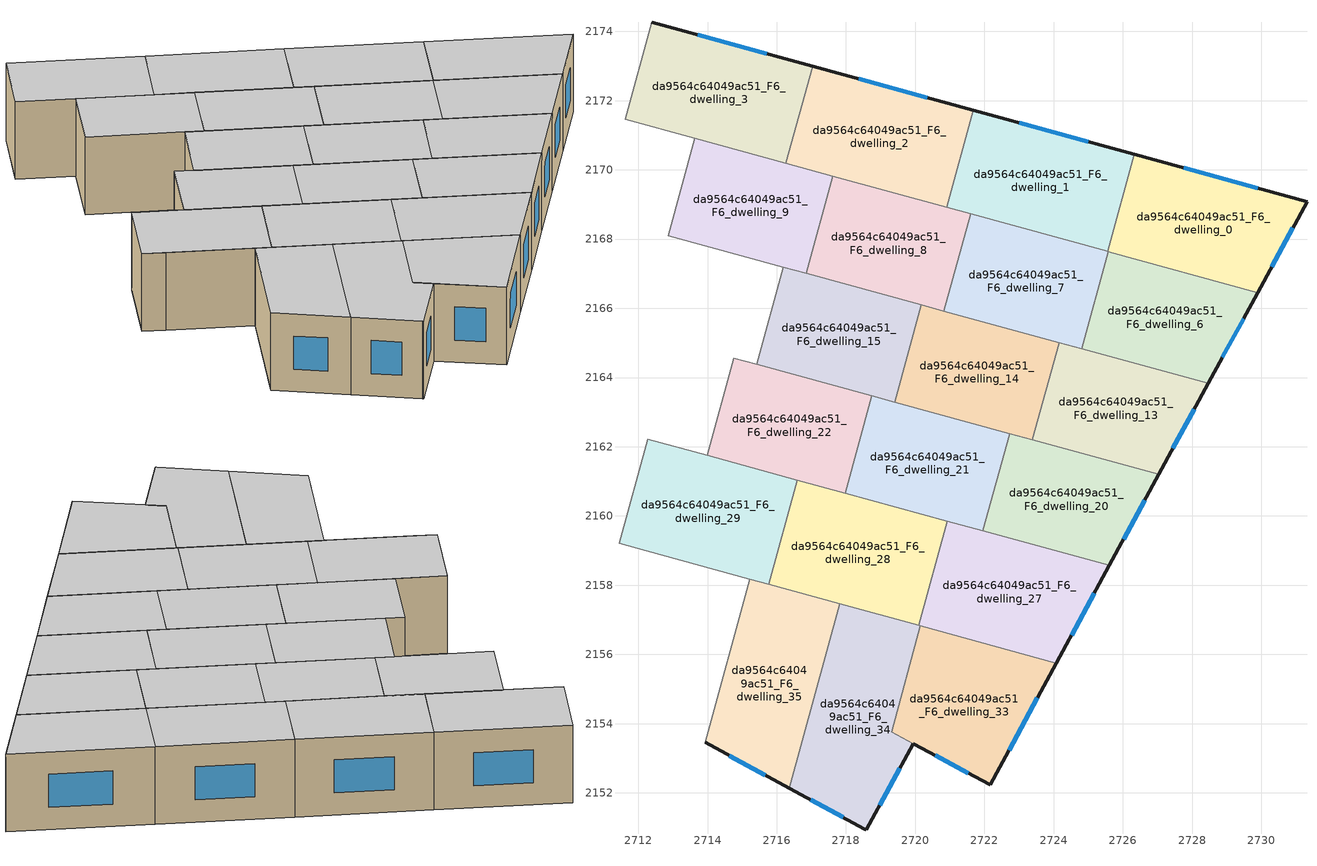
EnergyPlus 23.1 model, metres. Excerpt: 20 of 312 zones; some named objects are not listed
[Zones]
da9564c64049ac51_F6_dwelling_0
 floor to da9564c64049ac51_F5_dwelling_0 (EU_floor_Construction): 2731.32,2169.08 2729.9,2166.46 2725.57,2167.64 2726.34,2170.45 z18
 wall outside (EU_wall_Construction): 2729.9,2166.46 2731.32,2169.08 2726.34,2170.45 z18:21
 wall to da9564c64049ac51_F6_dwelling_1 (EU_wall_Construction): 2726.34,2170.45 2725.57,2167.64 z18:21
 wall to da9564c64049ac51_F6_dwelling_6 (EU_wall_Construction): 2725.58,2167.64 2729.9,2166.46 z18:21
 wall to da9564c64049ac51_F6_dwelling_7 (EU_wall_Construction): 2725.57,2167.64 2725.58,2167.64 z18:21
 window (EU_Window_Construction): 2730.3,2167.2 2730.91,2168.33 / 2729.9,2169.47 2727.76,2170.05 z18.86:20.14
 ceiling to da9564c64049ac51_F7_dwelling_0 (EU_floor_Construction): 2729.9,2166.46 2731.32,2169.08 2726.34,2170.45 2725.57,2167.64 z21
da9564c64049ac51_F6_dwelling_1
 floor to da9564c64049ac51_F5_dwelling_1 (EU_floor_Construction): 2726.34,2170.45 2725.57,2167.64 2720.91,2168.91 2721.68,2171.72 z18
 wall outside (EU_wall_Construction): 2726.34,2170.45 2721.68,2171.72 z18:21
 wall to da9564c64049ac51_F6_dwelling_2 (EU_wall_Construction): 2721.68,2171.72 2720.91,2168.91 z18:21
 wall to da9564c64049ac51_F6_dwelling_7 (EU_wall_Construction): 2721.6,2168.73 2725.57,2167.64 z18:21
 wall to da9564c64049ac51_F6_dwelling_8 (EU_wall_Construction): 2720.92,2168.91 2721.6,2168.73 z18:21
 window (EU_Window_Construction): 2725.01,2170.81 2723.01,2171.36 z18.86:20.14
 ceiling to da9564c64049ac51_F7_dwelling_1 (EU_floor_Construction): 2725.57,2167.64 2726.34,2170.45 2721.68,2171.72 2720.91,2168.91 z21
da9564c64049ac51_F6_dwelling_13
 floor to da9564c64049ac51_F5_dwelling_13 (EU_floor_Construction): 2728.47,2163.83 2727.04,2161.2 2723.39,2162.2 2724.16,2165.01 z18
 wall outside (EU_wall_Construction): 2727.04,2161.2 2728.47,2163.83 z18:21
 wall to da9564c64049ac51_F6_dwelling_14 (EU_wall_Construction): 2724.16,2165.01 2723.39,2162.2 z18:21
 wall to da9564c64049ac51_F6_dwelling_20 (EU_wall_Construction): 2723.39,2162.2 2727.04,2161.2 z18:21
 wall to da9564c64049ac51_F6_dwelling_6 (EU_wall_Construction): 2728.47,2163.83 2724.81,2164.83 z18:21
 wall to da9564c64049ac51_F6_dwelling_7 (EU_wall_Construction): 2724.81,2164.83 2724.16,2165.01 z18:21
 window (EU_Window_Construction): 2727.45,2161.95 2728.06,2163.08 z18.86:20.14
 ceiling to da9564c64049ac51_F7_dwelling_13 (EU_floor_Construction): 2727.04,2161.2 2728.47,2163.83 2724.16,2165.01 2723.39,2162.2 z21
da9564c64049ac51_F6_dwelling_14
 floor to da9564c64049ac51_F5_dwelling_14 (EU_floor_Construction): 2724.16,2165.01 2723.39,2162.2 2719.4,2163.29 2720.17,2166.1 z18
 wall to da9564c64049ac51_F6_dwelling_15 (EU_wall_Construction): 2720.17,2166.1 2719.4,2163.29 z18:21
 wall to da9564c64049ac51_F6_dwelling_21 (EU_wall_Construction): 2719.4,2163.29 2722.73,2162.38 z18:21
 wall to da9564c64049ac51_F6_dwelling_7 (EU_wall_Construction): 2724.16,2165.01 2720.83,2165.92 z18:21
 wall to da9564c64049ac51_F6_dwelling_20 (EU_wall_Construction): 2722.73,2162.38 2723.39,2162.2 z18:21
 wall to da9564c64049ac51_F6_dwelling_8 (EU_wall_Construction): 2720.83,2165.92 2720.17,2166.1 z18:21
 ceiling to da9564c64049ac51_F7_dwelling_14 (EU_floor_Construction): 2723.39,2162.2 2724.16,2165.01 2720.17,2166.1 2719.4,2163.29 z21
da9564c64049ac51_F6_dwelling_15
 floor to da9564c64049ac51_F5_dwelling_15 (EU_floor_Construction): 2720.17,2166.1 2719.4,2163.29 2715.42,2164.38 2716.19,2167.19 z18
 wall to da9564c64049ac51_F6_dwelling_16 (EU_wall_Construction): 2716.19,2167.19 2715.42,2164.38 z18:21
 wall to da9564c64049ac51_F6_dwelling_22 (EU_wall_Construction): 2715.42,2164.38 2718.74,2163.47 z18:21
 wall to da9564c64049ac51_F6_dwelling_8 (EU_wall_Construction): 2720.17,2166.1 2716.85,2167.01 z18:21
 wall to da9564c64049ac51_F6_dwelling_21 (EU_wall_Construction): 2718.74,2163.47 2719.4,2163.29 z18:21
 wall to da9564c64049ac51_F6_dwelling_9 (EU_wall_Construction): 2716.85,2167.01 2716.19,2167.19 z18:21
 ceiling to da9564c64049ac51_F7_dwelling_15 (EU_floor_Construction): 2719.4,2163.29 2720.17,2166.1 2716.19,2167.19 2715.42,2164.38 z21
da9564c64049ac51_F6_dwelling_2
 floor to da9564c64049ac51_F5_dwelling_2 (EU_floor_Construction): 2721.68,2171.72 2720.91,2168.91 2716.27,2170.19 2717.03,2173 z18
 wall outside (EU_wall_Construction): 2721.68,2171.72 2717.03,2173 z18:21
 wall to da9564c64049ac51_F6_dwelling_3 (EU_wall_Construction): 2717.03,2173 2716.27,2170.19 z18:21
 wall to da9564c64049ac51_F6_dwelling_8 (EU_wall_Construction): 2717.62,2169.82 2720.91,2168.91 z18:21
 wall to da9564c64049ac51_F6_dwelling_9 (EU_wall_Construction): 2716.27,2170.19 2717.62,2169.82 z18:21
 window (EU_Window_Construction): 2720.35,2172.09 2718.36,2172.63 z18.86:20.14
 ceiling to da9564c64049ac51_F7_dwelling_2 (EU_floor_Construction): 2720.91,2168.91 2721.68,2171.72 2717.03,2173 2716.27,2170.19 z21
da9564c64049ac51_F6_dwelling_20
 floor to da9564c64049ac51_F5_dwelling_20 (EU_floor_Construction): 2727.04,2161.2 2725.61,2158.57 2721.96,2159.57 2722.73,2162.38 z18
 wall outside (EU_wall_Construction): 2725.61,2158.57 2727.04,2161.2 z18:21
 wall to da9564c64049ac51_F6_dwelling_21 (EU_wall_Construction): 2722.73,2162.38 2721.96,2159.57 z18:21
 wall to da9564c64049ac51_F6_dwelling_27 (EU_wall_Construction): 2721.96,2159.57 2725.61,2158.57 z18:21
 window (EU_Window_Construction): 2726.02,2159.32 2726.63,2160.45 z18.86:20.14
 ceiling to da9564c64049ac51_F7_dwelling_20 (EU_floor_Construction): 2725.61,2158.57 2727.04,2161.2 2722.73,2162.38 2721.96,2159.57 z21
da9564c64049ac51_F6_dwelling_21
 floor to da9564c64049ac51_F5_dwelling_21 (EU_floor_Construction): 2722.73,2162.38 2721.96,2159.57 2717.97,2160.66 2718.74,2163.47 z18
 wall to da9564c64049ac51_F6_dwelling_22 (EU_wall_Construction): 2718.74,2163.47 2717.97,2160.66 z18:21
 wall to da9564c64049ac51_F6_dwelling_28 (EU_wall_Construction): 2717.97,2160.66 2720.93,2159.85 z18:21
 wall to da9564c64049ac51_F6_dwelling_27 (EU_wall_Construction): 2720.93,2159.85 2721.96,2159.57 z18:21
 ceiling to da9564c64049ac51_F7_dwelling_21 (EU_floor_Construction): 2721.96,2159.57 2722.73,2162.38 2718.74,2163.47 2717.97,2160.66 z21
da9564c64049ac51_F6_dwelling_22
 floor to da9564c64049ac51_F5_dwelling_22 (EU_floor_Construction): 2718.74,2163.47 2717.97,2160.66 2713.99,2161.75 2714.76,2164.56 z18
 wall to da9564c64049ac51_F6_dwelling_23 (EU_wall_Construction): 2714.76,2164.56 2713.99,2161.75 z18:21
 wall to da9564c64049ac51_F6_dwelling_29 (EU_wall_Construction): 2713.99,2161.75 2716.6,2161.04 z18:21
 wall to da9564c64049ac51_F6_dwelling_16 (EU_wall_Construction): 2715.42,2164.38 2714.76,2164.56 z18:21
 wall to da9564c64049ac51_F6_dwelling_28 (EU_wall_Construction): 2716.6,2161.04 2717.98,2160.66 z18:21
 ceiling to da9564c64049ac51_F7_dwelling_22 (EU_floor_Construction): 2717.97,2160.66 2718.74,2163.47 2714.76,2164.56 2713.99,2161.75 z21
da9564c64049ac51_F6_dwelling_27
 floor to da9564c64049ac51_F5_dwelling_27 (EU_floor_Construction): 2725.61,2158.57 2724.08,2155.75 2720.1,2156.84 2720.93,2159.85 z18
 wall outside (EU_wall_Construction): 2724.08,2155.75 2725.61,2158.57 z18:21
 wall to da9564c64049ac51_F6_dwelling_28 (EU_wall_Construction): 2720.93,2159.85 2720.1,2156.84 z18:21
 wall to da9564c64049ac51_F6_dwelling_33 (EU_wall_Construction): 2720.15,2156.82 2724.08,2155.75 z18:21
 wall to da9564c64049ac51_F6_dwelling_34 (EU_wall_Construction): 2720.1,2156.84 2720.15,2156.82 z18:21
 window (EU_Window_Construction): 2724.52,2156.55 2725.17,2157.76 z18.86:20.14
 ceiling to da9564c64049ac51_F7_dwelling_27 (EU_floor_Construction): 2724.08,2155.75 2725.61,2158.57 2720.93,2159.85 2720.1,2156.84 z21
da9564c64049ac51_F6_dwelling_28
 floor to da9564c64049ac51_F5_dwelling_28 (EU_floor_Construction): 2720.93,2159.85 2720.1,2156.84 2715.77,2158.02 2716.6,2161.04 z18
 wall to da9564c64049ac51_F6_dwelling_29 (EU_wall_Construction): 2716.6,2161.04 2715.77,2158.02 z18:21
 wall to da9564c64049ac51_F6_dwelling_34 (EU_wall_Construction): 2717.82,2157.46 2720.1,2156.84 z18:21
 wall to da9564c64049ac51_F6_dwelling_35 (EU_wall_Construction): 2715.77,2158.02 2717.82,2157.46 z18:21
 ceiling to da9564c64049ac51_F7_dwelling_28 (EU_floor_Construction): 2720.1,2156.84 2720.93,2159.85 2716.6,2161.04 2715.77,2158.02 z21
da9564c64049ac51_F6_dwelling_29
 floor to da9564c64049ac51_F5_dwelling_29 (EU_floor_Construction): 2716.6,2161.04 2715.77,2158.02 2711.44,2159.21 2712.27,2162.22 z18
 wall to da9564c64049ac51_F6_dwelling_30 (EU_wall_Construction): 2712.27,2162.22 2711.44,2159.21 z18:21
 wall to da9564c64049ac51_F6_dwelling_36 (EU_wall_Construction): 2712.23,2158.99 2715.22,2158.17 z18:21
 wall to da9564c64049ac51_F6_dwelling_23 (EU_wall_Construction): 2713.99,2161.75 2712.27,2162.22 z18:21
 wall to da9564c64049ac51_F6_dwelling_37 (EU_wall_Construction): 2711.44,2159.21 2712.23,2158.99 z18:21
 wall to da9564c64049ac51_F6_dwelling_35 (EU_wall_Construction): 2715.22,2158.17 2715.77,2158.02 z18:21
 ceiling to da9564c64049ac51_F7_dwelling_29 (EU_floor_Construction): 2715.77,2158.02 2716.6,2161.04 2712.27,2162.22 2711.44,2159.21 z21
da9564c64049ac51_F6_dwelling_3
 floor to da9564c64049ac51_F5_dwelling_3 (EU_floor_Construction): 2717.03,2173 2716.27,2170.19 2711.62,2171.46 2712.39,2174.27 z18
 wall outside (EU_wall_Construction): 2717.03,2173 2712.39,2174.27 z18:21
 wall to da9564c64049ac51_F6_dwelling_4 (EU_wall_Construction): 2712.39,2174.27 2711.62,2171.46 z18:21
 wall to da9564c64049ac51_F6_dwelling_10 (EU_wall_Construction): 2711.62,2171.46 2713.63,2170.91 z18:21
 wall to da9564c64049ac51_F6_dwelling_9 (EU_wall_Construction): 2713.63,2170.91 2716.27,2170.19 z18:21
 window (EU_Window_Construction): 2715.71,2173.36 2713.72,2173.91 z18.86:20.14
 ceiling to da9564c64049ac51_F7_dwelling_3 (EU_floor_Construction): 2716.27,2170.19 2717.03,2173 2712.39,2174.27 2711.62,2171.46 z21
da9564c64049ac51_F6_dwelling_33
 floor to da9564c64049ac51_F5_dwelling_33 (EU_floor_Construction): 2724.08,2155.75 2722.17,2152.23 2719.31,2153.76 2720.15,2156.82 z18
 wall outside (EU_wall_Construction): 2719.95,2153.42 2722.17,2152.23 2724.08,2155.75 z18:21
 wall to da9564c64049ac51_F6_dwelling_34 (EU_wall_Construction): 2719.31,2153.76 2719.95,2153.42 / 2720.15,2156.82 2719.32,2153.77 z18:21
 window (EU_Window_Construction): 2722.71,2153.24 2723.53,2154.74 / 2720.58,2153.08 2721.53,2152.57 z18.86:20.14
 ceiling to da9564c64049ac51_F7_dwelling_33 (EU_floor_Construction): 2722.17,2152.23 2724.08,2155.75 2720.15,2156.82 2719.31,2153.76 z21
da9564c64049ac51_F6_dwelling_34
 floor to da9564c64049ac51_F5_dwelling_34 (EU_floor_Construction): 2720.15,2156.82 2719.31,2153.76 2719.95,2153.42 2718.59,2150.93 2718.54,2150.95 2716.36,2152.14 2717.82,2157.46 z18
 wall outside (EU_wall_Construction): 2716.36,2152.14 2718.54,2150.95 2718.59,2150.93 2719.95,2153.42 z18:21
 wall to da9564c64049ac51_F6_dwelling_35 (EU_wall_Construction): 2717.82,2157.46 2716.36,2152.14 z18:21
 window (EU_Window_Construction): 2716.99,2151.8 2717.92,2151.29 / 2718.97,2151.64 2719.56,2152.71 z18.86:20.14
 ceiling to da9564c64049ac51_F7_dwelling_34 (EU_floor_Construction): 2718.59,2150.93 2719.95,2153.42 2719.31,2153.76 2720.15,2156.82 2717.82,2157.46 2716.36,2152.14 2718.54,2150.95 z21
da9564c64049ac51_F6_dwelling_35
 floor to da9564c64049ac51_F5_dwelling_35 (EU_floor_Construction): 2717.82,2157.46 2716.36,2152.14 2713.93,2153.46 2715.22,2158.17 z18
 wall outside (EU_wall_Construction): 2713.93,2153.46 2716.36,2152.14 z18:21
 wall to da9564c64049ac51_F6_dwelling_36 (EU_wall_Construction): 2715.22,2158.17 2713.93,2153.46 z18:21
 window (EU_Window_Construction): 2714.63,2153.08 2715.67,2152.51 z18.86:20.14
 ceiling to da9564c64049ac51_F7_dwelling_35 (EU_floor_Construction): 2716.36,2152.14 2717.82,2157.46 2715.22,2158.17 2713.93,2153.46 z21
da9564c64049ac51_F6_dwelling_6
 floor to da9564c64049ac51_F5_dwelling_6 (EU_floor_Construction): 2729.9,2166.46 2728.47,2163.83 2724.81,2164.83 2725.58,2167.64 z18
 wall outside (EU_wall_Construction): 2728.47,2163.83 2729.9,2166.46 z18:21
 wall to da9564c64049ac51_F6_dwelling_7 (EU_wall_Construction): 2725.58,2167.64 2724.81,2164.83 z18:21
 window (EU_Window_Construction): 2728.88,2164.58 2729.49,2165.7 z18.86:20.14
 ceiling to da9564c64049ac51_F7_dwelling_6 (EU_floor_Construction): 2728.47,2163.83 2729.9,2166.46 2725.58,2167.64 2724.81,2164.83 z21
da9564c64049ac51_F6_dwelling_7
 floor to da9564c64049ac51_F5_dwelling_7 (EU_floor_Construction): 2725.58,2167.64 2724.81,2164.83 2720.83,2165.92 2721.6,2168.73 z18
 wall to da9564c64049ac51_F6_dwelling_8 (EU_wall_Construction): 2721.6,2168.73 2720.83,2165.92 z18:21
 ceiling to da9564c64049ac51_F7_dwelling_7 (EU_floor_Construction): 2724.81,2164.83 2725.58,2167.64 2721.6,2168.73 2720.83,2165.92 z21
da9564c64049ac51_F6_dwelling_8
 floor to da9564c64049ac51_F5_dwelling_8 (EU_floor_Construction): 2721.6,2168.73 2720.83,2165.92 2716.85,2167.01 2717.62,2169.82 z18
 wall to da9564c64049ac51_F6_dwelling_9 (EU_wall_Construction): 2717.62,2169.82 2716.85,2167.01 z18:21
 ceiling to da9564c64049ac51_F7_dwelling_8 (EU_floor_Construction): 2720.83,2165.92 2721.6,2168.73 2717.62,2169.82 2716.85,2167.01 z21
da9564c64049ac51_F6_dwelling_9
 floor to da9564c64049ac51_F5_dwelling_9 (EU_floor_Construction): 2717.62,2169.82 2716.85,2167.01 2712.86,2168.1 2713.63,2170.91 z18
 wall to da9564c64049ac51_F6_dwelling_10 (EU_wall_Construction): 2713.63,2170.91 2712.86,2168.1 z18:21
 wall to da9564c64049ac51_F6_dwelling_16 (EU_wall_Construction): 2712.86,2168.1 2716.19,2167.19 z18:21
 ceiling to da9564c64049ac51_F7_dwelling_9 (EU_floor_Construction): 2716.85,2167.01 2717.62,2169.82 2713.63,2170.91 2712.86,2168.1 z21
[Building]
EU S2 Campaign: North Axis=0; Terrain=City; Solar Distribution=FullExterior
[Site:Location]
Helsinki-Vantaa.AP: Latitude=60.317; Longitude=24.963; Time Zone=2; Elevation=54.6
[SizingPeriod:WeatherFileDays]
AnnualSizingPeriod: Begin Month=1; Begin Day of Month=1; End Month=12; End Day of Month=31; Day of Week for Start Day=Monday; Use Weather File Daylight Saving Period=No; Use Weather File Rain and Snow Indicators=No
[MATERIAL]
EU_InternalMass_Material: Roughness=MediumRough; Thickness=0.1; Conductivity=1; Density=1800; Specific Heat=900; Thermal Absorptance=0.9; Solar Absorptance=0.7; Visible Absorptance=0.7
[MATERIAL:NOMASS] Roughness=MediumRough; Thermal Absorptance=0.9; Solar Absorptance=0.7; Visible Absorptance=0.7
Name | Thermal Resistance
EU_wall_NoMass | 5.91765
EU_floor_NoMass | 6.2875
[WINDOWMATERIAL:SIMPLEGLAZINGSYSTEM]
EU_Window_SimpleGlazing: UFactor=0.994035; Solar Heat Gain Coefficient=0.7; Visible Transmittance=0.7
[CONSTRUCTION]
EU_wall_Construction: EU_wall_NoMass
EU_floor_Construction: EU_floor_NoMass
EU_Window_Construction: EU_Window_SimpleGlazing
EU_InternalMass_Construction: EU_InternalMass_Material
[ZONE] Type=1; Multiplier=1; Ceiling Height=autocalculate; Floor Area=autocalculate; Part of Total Floor Area=Yes
Name | Volume
da9564c64049ac51_F6_dwelling_0; da9564c64049ac51_F6_dwelling_29 | 42.09375
da9564c64049ac51_F6_dwelling_1 | 42.0894
da9564c64049ac51_F6_dwelling_13 | 36.0894
da9564c64049ac51_F6_dwelling_14; da9564c64049ac51_F6_dwelling_20 | 36.0798
da9564c64049ac51_F6_dwelling_15 | 36.0864
da9564c64049ac51_F6_dwelling_2 | 42.0967
da9564c64049ac51_F6_dwelling_21; da9564c64049ac51_F6_dwelling_8 | 36.0791
da9564c64049ac51_F6_dwelling_22; da9564c64049ac51_F6_dwelling_9 | 36.082
da9564c64049ac51_F6_dwelling_27; da9564c64049ac51_F6_dwelling_3 | 42.0923
da9564c64049ac51_F6_dwelling_28 | 42.0842
da9564c64049ac51_F6_dwelling_33 | 38.8315
da9564c64049ac51_F6_dwelling_34 | 45.3457
da9564c64049ac51_F6_dwelling_35 | 42.0813
da9564c64049ac51_F6_dwelling_6 | 36.085
da9564c64049ac51_F6_dwelling_7 | 36.0828
[INTERNALMASS] Construction=EU_InternalMass_Construction
Name | Zone or ZoneList | Surface Area
da9564c64049ac51_F6_dwelling_0_EU_InternalMass | da9564c64049ac51_F6_dwelling_0 | 14.0312
da9564c64049ac51_F6_dwelling_1_EU_InternalMass | da9564c64049ac51_F6_dwelling_1 | 14.03
da9564c64049ac51_F6_dwelling_2_EU_InternalMass | da9564c64049ac51_F6_dwelling_2 | 14.0321
da9564c64049ac51_F6_dwelling_3_EU_InternalMass | da9564c64049ac51_F6_dwelling_3 | 14.0306
da9564c64049ac51_F6_dwelling_6_EU_InternalMass | da9564c64049ac51_F6_dwelling_6 | 12.0285
da9564c64049ac51_F6_dwelling_7_EU_InternalMass | da9564c64049ac51_F6_dwelling_7 | 12.0272
da9564c64049ac51_F6_dwelling_8_EU_InternalMass | da9564c64049ac51_F6_dwelling_8 | 12.0265
da9564c64049ac51_F6_dwelling_9_EU_InternalMass | da9564c64049ac51_F6_dwelling_9 | 12.0272
da9564c64049ac51_F6_dwelling_13_EU_InternalMass | da9564c64049ac51_F6_dwelling_13 | 12.0296
da9564c64049ac51_F6_dwelling_14_EU_InternalMass | da9564c64049ac51_F6_dwelling_14 | 12.0265
da9564c64049ac51_F6_dwelling_15_EU_InternalMass | da9564c64049ac51_F6_dwelling_15 | 12.0288
da9564c64049ac51_F6_dwelling_20_EU_InternalMass | da9564c64049ac51_F6_dwelling_20 | 12.0271
da9564c64049ac51_F6_dwelling_21_EU_InternalMass | da9564c64049ac51_F6_dwelling_21 | 12.0265
da9564c64049ac51_F6_dwelling_22_EU_InternalMass | da9564c64049ac51_F6_dwelling_22 | 12.0272
da9564c64049ac51_F6_dwelling_27_EU_InternalMass | da9564c64049ac51_F6_dwelling_27 | 14.0305
da9564c64049ac51_F6_dwelling_28_EU_InternalMass | da9564c64049ac51_F6_dwelling_28 | 14.0282
da9564c64049ac51_F6_dwelling_29_EU_InternalMass | da9564c64049ac51_F6_dwelling_29 | 14.0312
da9564c64049ac51_F6_dwelling_33_EU_InternalMass | da9564c64049ac51_F6_dwelling_33 | 12.9421
da9564c64049ac51_F6_dwelling_34_EU_InternalMass | da9564c64049ac51_F6_dwelling_34 | 15.1153
da9564c64049ac51_F6_dwelling_35_EU_InternalMass | da9564c64049ac51_F6_dwelling_35 | 14.0273
[OTHEREQUIPMENT] Fuel Type=Electricity; Design Level Calculation Method=Watts/Area; Power per Zone Floor Area=1; Fraction Latent=0; Fraction Radiant=0; Fraction Lost=0; Carbon Dioxide Generation Rate=0; EndUse Subcategory=EU_Step8_InternalGains
Name | Zone or ZoneList or Space or SpaceList | Schedule
EU_Step8_InternalGain_da9564c64049ac51_F6_dwelling_0_f000 | da9564c64049ac51_F6_dwelling_0 | EU_Step8_GainSchedule_da9564c64049ac51_F6_dwelling_0_f000
EU_Step8_InternalGain_da9564c64049ac51_F6_dwelling_1_f000 | da9564c64049ac51_F6_dwelling_1 | EU_Step8_GainSchedule_da9564c64049ac51_F6_dwelling_1_f000
EU_Step8_InternalGain_da9564c64049ac51_F6_dwelling_2_f000 | da9564c64049ac51_F6_dwelling_2 | EU_Step8_GainSchedule_da9564c64049ac51_F6_dwelling_2_f000
EU_Step8_InternalGain_da9564c64049ac51_F6_dwelling_3_f000 | da9564c64049ac51_F6_dwelling_3 | EU_Step8_GainSchedule_da9564c64049ac51_F6_dwelling_3_f000
EU_Step8_InternalGain_da9564c64049ac51_F6_dwelling_6_f000 | da9564c64049ac51_F6_dwelling_6 | EU_Step8_GainSchedule_da9564c64049ac51_F6_dwelling_6_f000
EU_Step8_InternalGain_da9564c64049ac51_F6_dwelling_7_f000 | da9564c64049ac51_F6_dwelling_7 | EU_Step8_GainSchedule_da9564c64049ac51_F6_dwelling_7_f000
EU_Step8_InternalGain_da9564c64049ac51_F6_dwelling_8_f000 | da9564c64049ac51_F6_dwelling_8 | EU_Step8_GainSchedule_da9564c64049ac51_F6_dwelling_8_f000
EU_Step8_InternalGain_da9564c64049ac51_F6_dwelling_9_f000 | da9564c64049ac51_F6_dwelling_9 | EU_Step8_GainSchedule_da9564c64049ac51_F6_dwelling_9_f000
EU_Step8_InternalGain_da9564c64049ac51_F6_dwelling_13_f000 | da9564c64049ac51_F6_dwelling_13 | EU_Step8_GainSchedule_da9564c64049ac51_F6_dwelling_13_f000
EU_Step8_InternalGain_da9564c64049ac51_F6_dwelling_14_f000 | da9564c64049ac51_F6_dwelling_14 | EU_Step8_GainSchedule_da9564c64049ac51_F6_dwelling_14_f000
EU_Step8_InternalGain_da9564c64049ac51_F6_dwelling_15_f000 | da9564c64049ac51_F6_dwelling_15 | EU_Step8_GainSchedule_da9564c64049ac51_F6_dwelling_15_f000
EU_Step8_InternalGain_da9564c64049ac51_F6_dwelling_20_f000 | da9564c64049ac51_F6_dwelling_20 | EU_Step8_GainSchedule_da9564c64049ac51_F6_dwelling_20_f000
EU_Step8_InternalGain_da9564c64049ac51_F6_dwelling_21_f000 | da9564c64049ac51_F6_dwelling_21 | EU_Step8_GainSchedule_da9564c64049ac51_F6_dwelling_21_f000
EU_Step8_InternalGain_da9564c64049ac51_F6_dwelling_22_f000 | da9564c64049ac51_F6_dwelling_22 | EU_Step8_GainSchedule_da9564c64049ac51_F6_dwelling_22_f000
EU_Step8_InternalGain_da9564c64049ac51_F6_dwelling_27_f000 | da9564c64049ac51_F6_dwelling_27 | EU_Step8_GainSchedule_da9564c64049ac51_F6_dwelling_27_f000
EU_Step8_InternalGain_da9564c64049ac51_F6_dwelling_28_f000 | da9564c64049ac51_F6_dwelling_28 | EU_Step8_GainSchedule_da9564c64049ac51_F6_dwelling_28_f000
EU_Step8_InternalGain_da9564c64049ac51_F6_dwelling_29_f000 | da9564c64049ac51_F6_dwelling_29 | EU_Step8_GainSchedule_da9564c64049ac51_F6_dwelling_29_f000
EU_Step8_InternalGain_da9564c64049ac51_F6_dwelling_33_f000 | da9564c64049ac51_F6_dwelling_33 | EU_Step8_GainSchedule_da9564c64049ac51_F6_dwelling_33_f000
EU_Step8_InternalGain_da9564c64049ac51_F6_dwelling_34_f000 | da9564c64049ac51_F6_dwelling_34 | EU_Step8_GainSchedule_da9564c64049ac51_F6_dwelling_34_f000
EU_Step8_InternalGain_da9564c64049ac51_F6_dwelling_35_f000 | da9564c64049ac51_F6_dwelling_35 | EU_Step8_GainSchedule_da9564c64049ac51_F6_dwelling_35_f000
[ZONEVENTILATION:DESIGNFLOWRATE] Schedule=EU_AlwaysOn; Design Flow Rate Calculation Method=AirChanges/Hour; Air Changes per Hour=0.596421; Ventilation Type=Natural; Fan Pressure Rise=0; Fan Total Efficiency=1; Constant Term Coefficient=1; Temperature Term Coefficient=0; Velocity Term Coefficient=0; Velocity Squared Term Coefficient=0; Minimum Indoor Temperature=-100; Maximum Indoor Temperature=100; Delta Temperature=-100; Minimum Outdoor Temperature=-100; Maximum Outdoor Temperature=100; Maximum Wind Speed=40
Name | Zone or ZoneList or Space or SpaceList
EU_ConstantAir_da9564c64049ac51_F6_dwelling_0 | da9564c64049ac51_F6_dwelling_0
EU_ConstantAir_da9564c64049ac51_F6_dwelling_1 | da9564c64049ac51_F6_dwelling_1
EU_ConstantAir_da9564c64049ac51_F6_dwelling_2 | da9564c64049ac51_F6_dwelling_2
EU_ConstantAir_da9564c64049ac51_F6_dwelling_3 | da9564c64049ac51_F6_dwelling_3
EU_ConstantAir_da9564c64049ac51_F6_dwelling_6 | da9564c64049ac51_F6_dwelling_6
EU_ConstantAir_da9564c64049ac51_F6_dwelling_7 | da9564c64049ac51_F6_dwelling_7
EU_ConstantAir_da9564c64049ac51_F6_dwelling_8 | da9564c64049ac51_F6_dwelling_8
EU_ConstantAir_da9564c64049ac51_F6_dwelling_9 | da9564c64049ac51_F6_dwelling_9
EU_ConstantAir_da9564c64049ac51_F6_dwelling_13 | da9564c64049ac51_F6_dwelling_13
EU_ConstantAir_da9564c64049ac51_F6_dwelling_14 | da9564c64049ac51_F6_dwelling_14
EU_ConstantAir_da9564c64049ac51_F6_dwelling_15 | da9564c64049ac51_F6_dwelling_15
EU_ConstantAir_da9564c64049ac51_F6_dwelling_20 | da9564c64049ac51_F6_dwelling_20
EU_ConstantAir_da9564c64049ac51_F6_dwelling_21 | da9564c64049ac51_F6_dwelling_21
EU_ConstantAir_da9564c64049ac51_F6_dwelling_22 | da9564c64049ac51_F6_dwelling_22
EU_ConstantAir_da9564c64049ac51_F6_dwelling_27 | da9564c64049ac51_F6_dwelling_27
EU_ConstantAir_da9564c64049ac51_F6_dwelling_28 | da9564c64049ac51_F6_dwelling_28
EU_ConstantAir_da9564c64049ac51_F6_dwelling_29 | da9564c64049ac51_F6_dwelling_29
EU_ConstantAir_da9564c64049ac51_F6_dwelling_33 | da9564c64049ac51_F6_dwelling_33
EU_ConstantAir_da9564c64049ac51_F6_dwelling_34 | da9564c64049ac51_F6_dwelling_34
EU_ConstantAir_da9564c64049ac51_F6_dwelling_35 | da9564c64049ac51_F6_dwelling_35
[HVACTEMPLATE:ZONE:IDEALLOADSAIRSYSTEM] System Availability Schedule=EU_AlwaysOn; Maximum Heating Supply Air Temperature=50; Minimum Cooling Supply Air Temperature=13; Maximum Heating Supply Air Humidity Ratio=0.0156; Minimum Cooling Supply Air Humidity Ratio=0.0077; Heating Limit=NoLimit; Cooling Limit=NoLimit; Heating Availability Schedule=EU_AlwaysOn; Cooling Availability Schedule=EU_CoolingOff; Dehumidification Control Type=ConstantSensibleHeatRatio; Cooling Sensible Heat Ratio=0.7; Dehumidification Setpoint=60; Humidification Control Type=None; Humidification Setpoint=30; Outdoor Air Method=None; Outdoor Air Flow Rate per Person=0.00944; Outdoor Air Flow Rate per Zone Floor Area=0; Outdoor Air Flow Rate per Zone=0; Demand Controlled Ventilation Type=None; Outdoor Air Economizer Type=NoEconomizer; Heat Recovery Type=None; Sensible Heat Recovery Effectiveness=0.7; Latent Heat Recovery Effectiveness=0.65
Name | Template Thermostat
da9564c64049ac51_F6_dwelling_0 | EU_HeatOnly_da9564c64049ac51_F6_dwelling_0
da9564c64049ac51_F6_dwelling_1 | EU_HeatOnly_da9564c64049ac51_F6_dwelling_1
da9564c64049ac51_F6_dwelling_2 | EU_HeatOnly_da9564c64049ac51_F6_dwelling_2
da9564c64049ac51_F6_dwelling_3 | EU_HeatOnly_da9564c64049ac51_F6_dwelling_3
da9564c64049ac51_F6_dwelling_6 | EU_HeatOnly_da9564c64049ac51_F6_dwelling_6
da9564c64049ac51_F6_dwelling_7 | EU_HeatOnly_da9564c64049ac51_F6_dwelling_7
da9564c64049ac51_F6_dwelling_8 | EU_HeatOnly_da9564c64049ac51_F6_dwelling_8
da9564c64049ac51_F6_dwelling_9 | EU_HeatOnly_da9564c64049ac51_F6_dwelling_9
da9564c64049ac51_F6_dwelling_13 | EU_HeatOnly_da9564c64049ac51_F6_dwelling_13
da9564c64049ac51_F6_dwelling_14 | EU_HeatOnly_da9564c64049ac51_F6_dwelling_14
da9564c64049ac51_F6_dwelling_15 | EU_HeatOnly_da9564c64049ac51_F6_dwelling_15
da9564c64049ac51_F6_dwelling_20 | EU_HeatOnly_da9564c64049ac51_F6_dwelling_20
da9564c64049ac51_F6_dwelling_21 | EU_HeatOnly_da9564c64049ac51_F6_dwelling_21
da9564c64049ac51_F6_dwelling_22 | EU_HeatOnly_da9564c64049ac51_F6_dwelling_22
da9564c64049ac51_F6_dwelling_27 | EU_HeatOnly_da9564c64049ac51_F6_dwelling_27
da9564c64049ac51_F6_dwelling_28 | EU_HeatOnly_da9564c64049ac51_F6_dwelling_28
da9564c64049ac51_F6_dwelling_29 | EU_HeatOnly_da9564c64049ac51_F6_dwelling_29
da9564c64049ac51_F6_dwelling_33 | EU_HeatOnly_da9564c64049ac51_F6_dwelling_33
da9564c64049ac51_F6_dwelling_34 | EU_HeatOnly_da9564c64049ac51_F6_dwelling_34
da9564c64049ac51_F6_dwelling_35 | EU_HeatOnly_da9564c64049ac51_F6_dwelling_35
[SIZING:ZONE] Zone Cooling Design Supply Air Temperature Input Method=SupplyAirTemperature; Zone Cooling Design Supply Air Temperature=13; Zone Heating Design Supply Air Temperature Input Method=SupplyAirTemperature; Zone Heating Design Supply Air Temperature=50; Zone Cooling Design Supply Air Humidity Ratio=0.008; Zone Heating Design Supply Air Humidity Ratio=0.008; Cooling Design Air Flow Method=DesignDay; Cooling Design Air Flow Rate=0; Cooling Minimum Air Flow per Zone Floor Area=0.000762; Cooling Minimum Air Flow=0; Cooling Minimum Air Flow Fraction=0.2; Heating Design Air Flow Method=DesignDay; Heating Design Air Flow Rate=0; Heating Maximum Air Flow per Zone Floor Area=0.002032; Heating Maximum Air Flow=0.141576; Heating Maximum Air Flow Fraction=0.3; Account for Dedicated Outdoor Air System=No; Dedicated Outdoor Air System Control Strategy=NeutralSupplyAir; Dedicated Outdoor Air Low Setpoint Temperature for Design=autosize; Dedicated Outdoor Air High Setpoint Temperature for Design=autosize; Zone Load Sizing Method=Sensible Load Only No Latent Load; Zone Latent Cooling Design Supply Air Humidity Ratio Input Method=HumidityRatioDifference; Zone Cooling Design Supply Air Humidity Ratio Difference=0.005; Zone Latent Heating Design Supply Air Humidity Ratio Input Method=HumidityRatioDifference; Zone Humidification Design Supply Air Humidity Ratio Difference=0.005
da9564c64049ac51_F6_dwelling_0; da9564c64049ac51_F6_dwelling_1; da9564c64049ac51_F6_dwelling_2; da9564c64049ac51_F6_dwelling_3; da9564c64049ac51_F6_dwelling_6; da9564c64049ac51_F6_dwelling_7; da9564c64049ac51_F6_dwelling_8; da9564c64049ac51_F6_dwelling_9; da9564c64049ac51_F6_dwelling_13; da9564c64049ac51_F6_dwelling_14; da9564c64049ac51_F6_dwelling_15; da9564c64049ac51_F6_dwelling_20; da9564c64049ac51_F6_dwelling_21; da9564c64049ac51_F6_dwelling_22; da9564c64049ac51_F6_dwelling_27; da9564c64049ac51_F6_dwelling_28; da9564c64049ac51_F6_dwelling_29; da9564c64049ac51_F6_dwelling_33; da9564c64049ac51_F6_dwelling_34; da9564c64049ac51_F6_dwelling_35
[SCHEDULE:CONSTANT]
Name | Hourly Value
EU_AlwaysOn | 1
EU_CoolingOff | 0
[SCHEDULE:FILE] Column Number=1; Rows to Skip at Top=0; Number of Hours of Data=8760; Column Separator=Comma; Interpolate to Timestep=No; Minutes per Item=60; Adjust Schedule for Daylight Savings=Yes
Name | File
EU_Step8_GainSchedule_da9564c64049ac51_F6_dwelling_0_f000 | ../../schedules/da9564c64049ac51/da9564c64049ac51_F6_dwelling_0_f000_gain.csv
EU_Step8_GainSchedule_da9564c64049ac51_F6_dwelling_1_f000 | ../../schedules/da9564c64049ac51/da9564c64049ac51_F6_dwelling_1_f000_gain.csv
EU_Step8_GainSchedule_da9564c64049ac51_F6_dwelling_2_f000 | ../../schedules/da9564c64049ac51/da9564c64049ac51_F6_dwelling_2_f000_gain.csv
EU_Step8_GainSchedule_da9564c64049ac51_F6_dwelling_3_f000 | ../../schedules/da9564c64049ac51/da9564c64049ac51_F6_dwelling_3_f000_gain.csv
EU_Step8_GainSchedule_da9564c64049ac51_F6_dwelling_6_f000 | ../../schedules/da9564c64049ac51/da9564c64049ac51_F6_dwelling_6_f000_gain.csv
EU_Step8_GainSchedule_da9564c64049ac51_F6_dwelling_7_f000 | ../../schedules/da9564c64049ac51/da9564c64049ac51_F6_dwelling_7_f000_gain.csv
EU_Step8_GainSchedule_da9564c64049ac51_F6_dwelling_8_f000 | ../../schedules/da9564c64049ac51/da9564c64049ac51_F6_dwelling_8_f000_gain.csv
EU_Step8_GainSchedule_da9564c64049ac51_F6_dwelling_9_f000 | ../../schedules/da9564c64049ac51/da9564c64049ac51_F6_dwelling_9_f000_gain.csv
EU_Step8_GainSchedule_da9564c64049ac51_F6_dwelling_13_f000 | ../../schedules/da9564c64049ac51/da9564c64049ac51_F6_dwelling_13_f000_gain.csv
EU_Step8_GainSchedule_da9564c64049ac51_F6_dwelling_14_f000 | ../../schedules/da9564c64049ac51/da9564c64049ac51_F6_dwelling_14_f000_gain.csv
EU_Step8_GainSchedule_da9564c64049ac51_F6_dwelling_15_f000 | ../../schedules/da9564c64049ac51/da9564c64049ac51_F6_dwelling_15_f000_gain.csv
EU_Step8_GainSchedule_da9564c64049ac51_F6_dwelling_20_f000 | ../../schedules/da9564c64049ac51/da9564c64049ac51_F6_dwelling_20_f000_gain.csv
EU_Step8_GainSchedule_da9564c64049ac51_F6_dwelling_21_f000 | ../../schedules/da9564c64049ac51/da9564c64049ac51_F6_dwelling_21_f000_gain.csv
EU_Step8_GainSchedule_da9564c64049ac51_F6_dwelling_22_f000 | ../../schedules/da9564c64049ac51/da9564c64049ac51_F6_dwelling_22_f000_gain.csv
EU_Step8_GainSchedule_da9564c64049ac51_F6_dwelling_27_f000 | ../../schedules/da9564c64049ac51/da9564c64049ac51_F6_dwelling_27_f000_gain.csv
EU_Step8_GainSchedule_da9564c64049ac51_F6_dwelling_28_f000 | ../../schedules/da9564c64049ac51/da9564c64049ac51_F6_dwelling_28_f000_gain.csv
EU_Step8_GainSchedule_da9564c64049ac51_F6_dwelling_29_f000 | ../../schedules/da9564c64049ac51/da9564c64049ac51_F6_dwelling_29_f000_gain.csv
EU_Step8_GainSchedule_da9564c64049ac51_F6_dwelling_33_f000 | ../../schedules/da9564c64049ac51/da9564c64049ac51_F6_dwelling_33_f000_gain.csv
EU_Step8_GainSchedule_da9564c64049ac51_F6_dwelling_34_f000 | ../../schedules/da9564c64049ac51/da9564c64049ac51_F6_dwelling_34_f000_gain.csv
EU_Step8_GainSchedule_da9564c64049ac51_F6_dwelling_35_f000 | ../../schedules/da9564c64049ac51/da9564c64049ac51_F6_dwelling_35_f000_gain.csv
